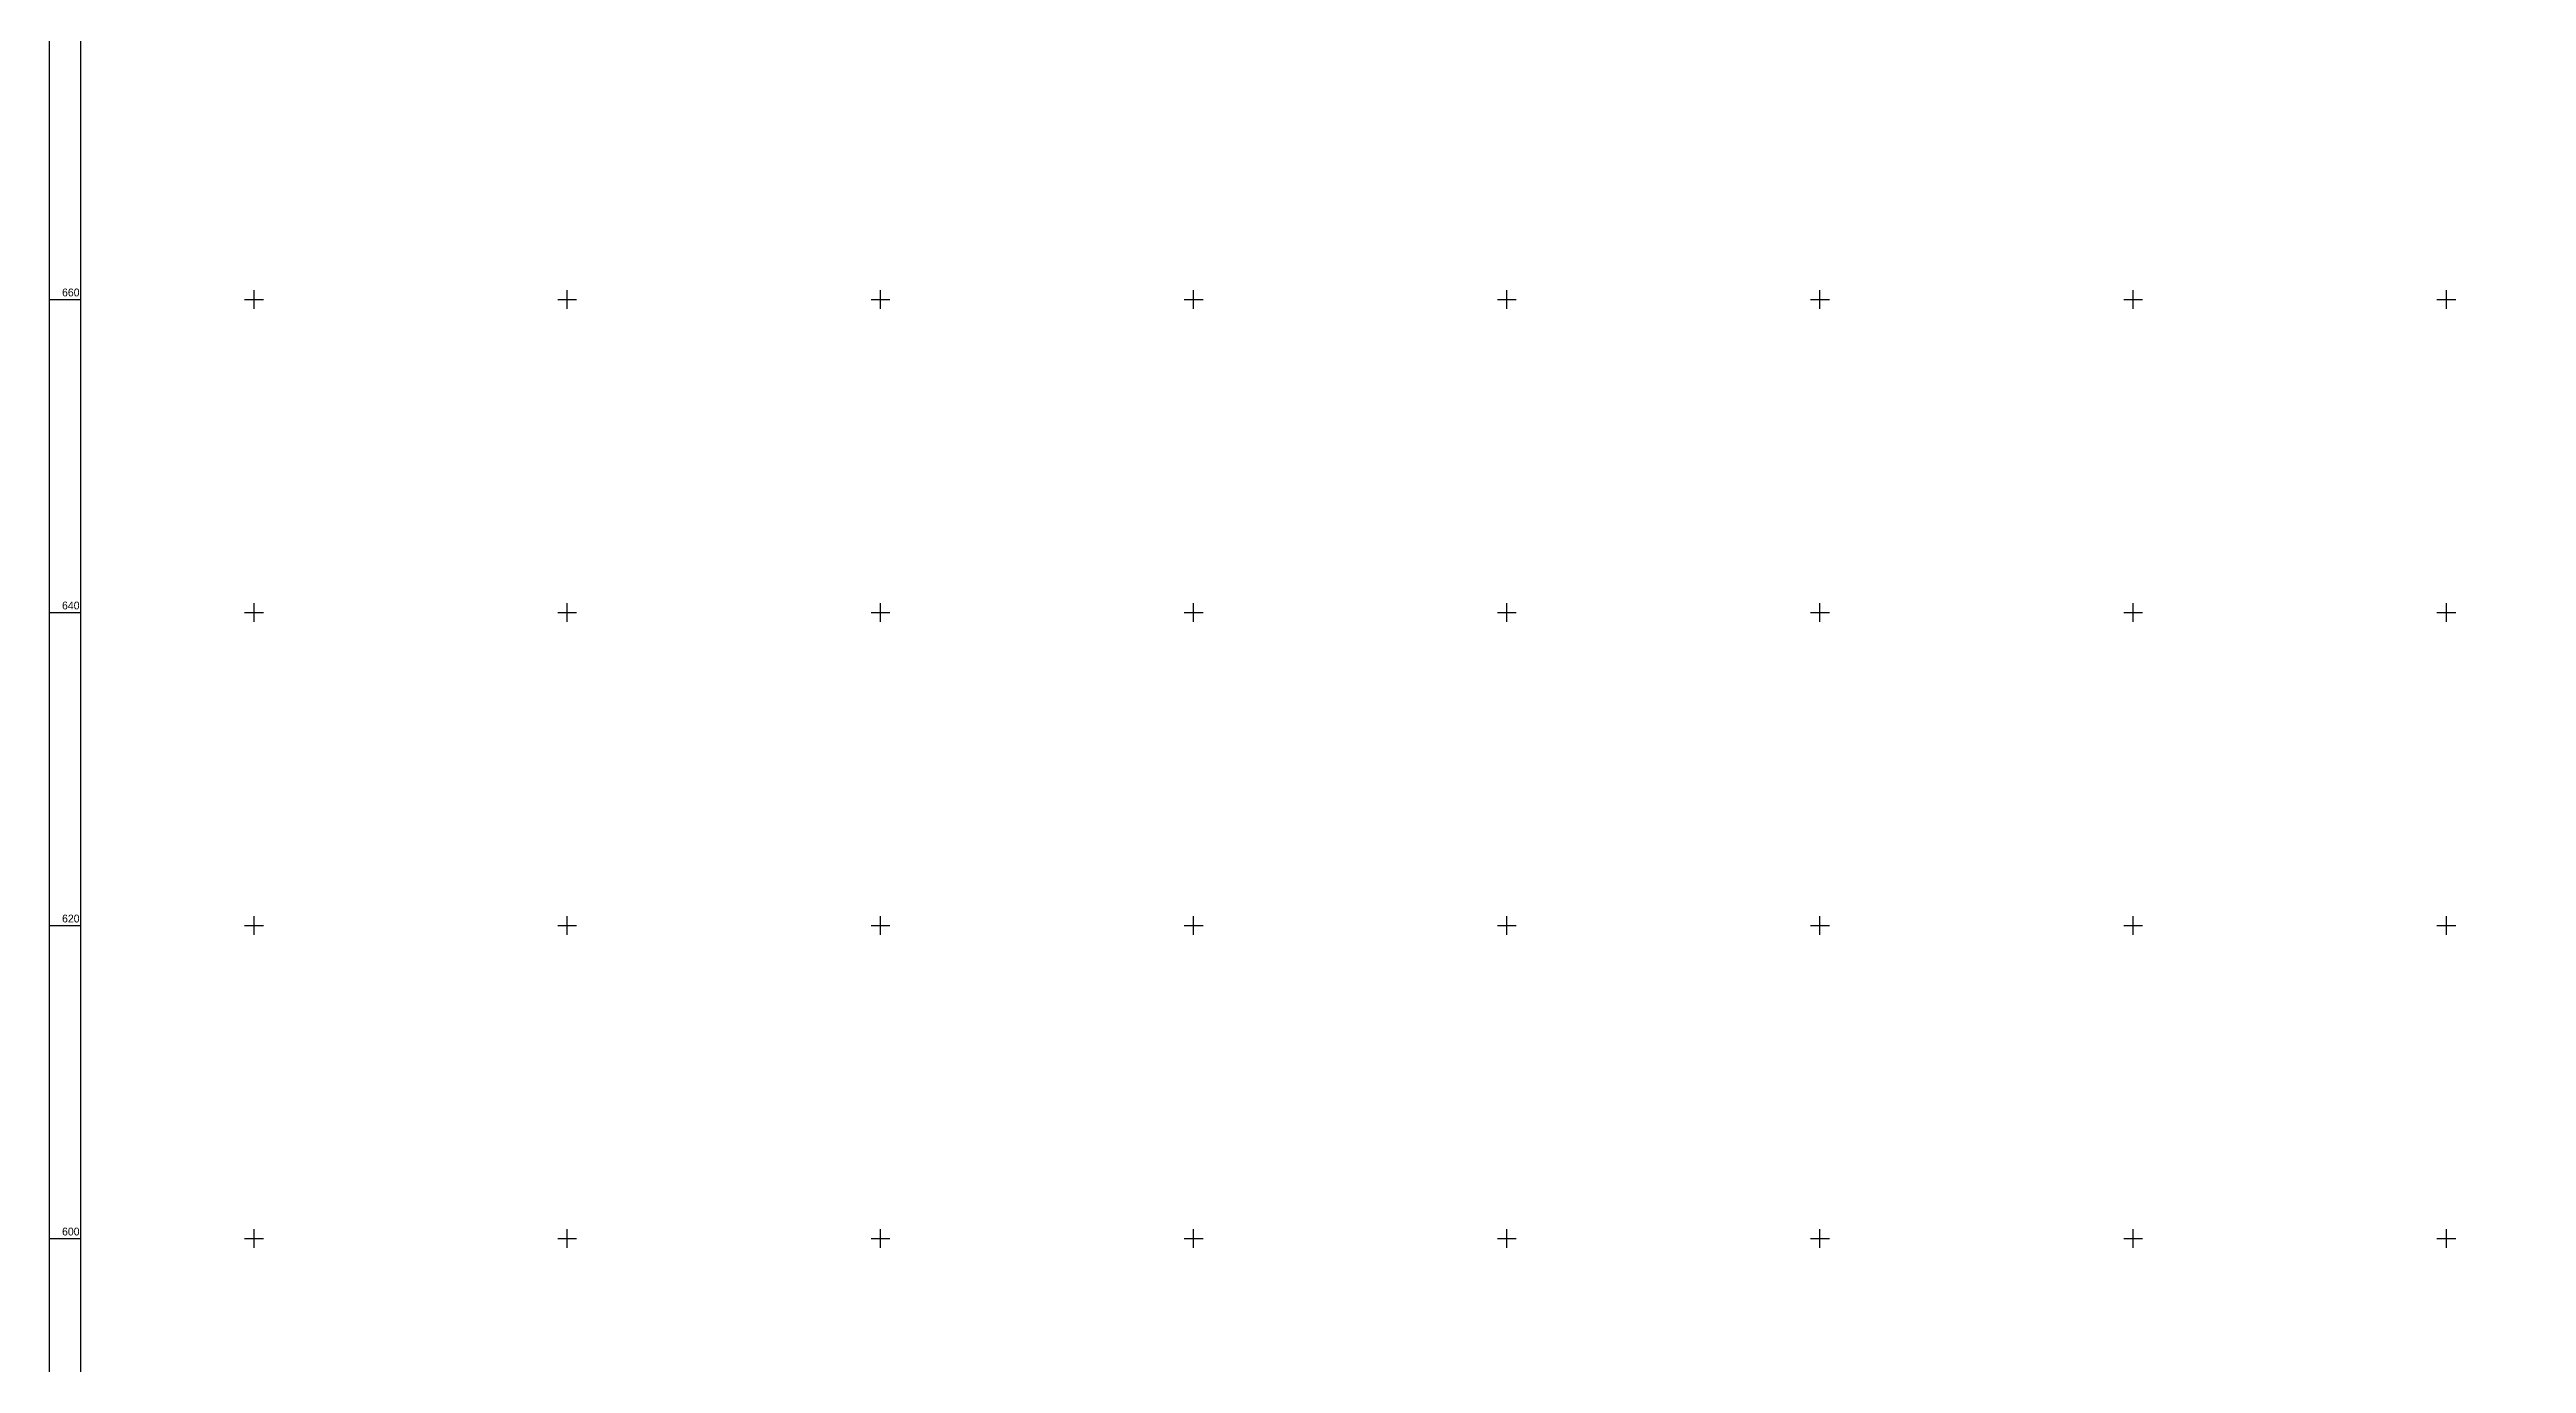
# Model space of a CAD drawing. Extents: x 547747 to 549324, y 1837450 to 1838029.
# Drawn here: x 547746.9 to 547905.1, y 1837592 to 1837676 of the extents above; entities that cross this region are included whole.
import ezdxf

# ---------------------------------------------------------------- set-up
doc = ezdxf.new("R2010")
doc.units = 0
doc.layers.add('Level 58', color=7, linetype='Continuous')

msp = doc.modelspace()

# ---------------------------------------------------------------- linework, layer by layer
at = {"layer": 'Level 58'}
for p, q in [((547760, 1837659.4), (547760, 1837660.6)), ((547760, 1837659.4), (547760, 1837660.6)), ((547760, 1837659.4), (547760, 1837660.6)), ((547760, 1837659.4), (547760, 1837660.6)), ((547760, 1837659.4), (547760, 1837660.6)), ((547780, 1837659.4), (547780, 1837660.6)), ((547780, 1837659.4), (547780, 1837660.6)), ((547780, 1837659.4), (547780, 1837660.6)), ((547780, 1837659.4), (547780, 1837660.6)), ((547780, 1837659.4), (547780, 1837660.6)), ((547800, 1837659.4), (547800, 1837660.6)), ((547800, 1837659.4), (547800, 1837660.6)), ((547800, 1837659.4), (547800, 1837660.6)), ((547800, 1837659.4), (547800, 1837660.6)), ((547800, 1837659.4), (547800, 1837660.6)), ((547820, 1837659.4), (547820, 1837660.6)), ((547820, 1837659.4), (547820, 1837660.6)), ((547820, 1837659.4), (547820, 1837660.6)), ((547820, 1837659.4), (547820, 1837660.6)), ((547820, 1837659.4), (547820, 1837660.6)), ((547840, 1837659.4), (547840, 1837660.6)), ((547840, 1837659.4), (547840, 1837660.6)), ((547840, 1837659.4), (547840, 1837660.6)), ((547840, 1837659.4), (547840, 1837660.6)), ((547840, 1837659.4), (547840, 1837660.6)), ((547860, 1837659.4), (547860, 1837660.6)), ((547860, 1837659.4), (547860, 1837660.6)), ((547860, 1837659.4), (547860, 1837660.6)), ((547860, 1837659.4), (547860, 1837660.6)), ((547860, 1837659.4), (547860, 1837660.6)), ((547880, 1837659.4), (547880, 1837660.6)), ((547880, 1837659.4), (547880, 1837660.6)), ((547880, 1837659.4), (547880, 1837660.6)), ((547880, 1837659.4), (547880, 1837660.6)), ((547880, 1837659.4), (547880, 1837660.6)), ((547900, 1837659.4), (547900, 1837660.6)), ((547900, 1837659.4), (547900, 1837660.6)), ((547900, 1837659.4), (547900, 1837660.6)), ((547900, 1837659.4), (547900, 1837660.6)), ((547900, 1837659.4), (547900, 1837660.6)), ((547746.94, 1837660), (547748.94, 1837660)), ((547746.94, 1837660), (547748.94, 1837660)), ((547746.94, 1837660), (547748.94, 1837660)), ((547746.94, 1837660), (547748.94, 1837660)), ((547746.94, 1837660), (547748.94, 1837660)), ((547759.4, 1837660), (547760.6, 1837660)), ((547759.4, 1837660), (547760.6, 1837660)), ((547759.4, 1837660), (547760.6, 1837660)), ((547759.4, 1837660), (547760.6, 1837660)), ((547759.4, 1837660), (547760.6, 1837660)), ((547779.4, 1837660), (547780.6, 1837660)), ((547779.4, 1837660), (547780.6, 1837660)), ((547779.4, 1837660), (547780.6, 1837660)), ((547779.4, 1837660), (547780.6, 1837660)), ((547779.4, 1837660), (547780.6, 1837660)), ((547799.4, 1837660), (547800.6, 1837660)), ((547799.4, 1837660), (547800.6, 1837660)), ((547799.4, 1837660), (547800.6, 1837660)), ((547799.4, 1837660), (547800.6, 1837660)), ((547799.4, 1837660), (547800.6, 1837660)), ((547819.4, 1837660), (547820.6, 1837660)), ((547819.4, 1837660), (547820.6, 1837660)), ((547819.4, 1837660), (547820.6, 1837660)), ((547819.4, 1837660), (547820.6, 1837660)), ((547819.4, 1837660), (547820.6, 1837660)), ((547839.4, 1837660), (547840.6, 1837660)), ((547839.4, 1837660), (547840.6, 1837660)), ((547839.4, 1837660), (547840.6, 1837660)), ((547839.4, 1837660), (547840.6, 1837660)), ((547839.4, 1837660), (547840.6, 1837660)), ((547859.4, 1837660), (547860.6, 1837660)), ((547859.4, 1837660), (547860.6, 1837660)), ((547859.4, 1837660), (547860.6, 1837660)), ((547859.4, 1837660), (547860.6, 1837660)), ((547859.4, 1837660), (547860.6, 1837660)), ((547879.4, 1837660), (547880.6, 1837660)), ((547879.4, 1837660), (547880.6, 1837660)), ((547879.4, 1837660), (547880.6, 1837660)), ((547879.4, 1837660), (547880.6, 1837660)), ((547879.4, 1837660), (547880.6, 1837660)), ((547899.4, 1837660), (547900.6, 1837660)), ((547899.4, 1837660), (547900.6, 1837660)), ((547899.4, 1837660), (547900.6, 1837660)), ((547899.4, 1837660), (547900.6, 1837660)), ((547899.4, 1837660), (547900.6, 1837660)), ((547746.94, 1837640), (547748.94, 1837640)), ((547746.94, 1837640), (547748.94, 1837640)), ((547746.94, 1837640), (547748.94, 1837640)), ((547746.94, 1837640), (547748.94, 1837640)), ((547746.94, 1837640), (547748.94, 1837640)), ((547759.4, 1837640), (547760.6, 1837640)), ((547759.4, 1837640), (547760.6, 1837640)), ((547759.4, 1837640), (547760.6, 1837640)), ((547759.4, 1837640), (547760.6, 1837640)), ((547759.4, 1837640), (547760.6, 1837640)), ((547760, 1837639.4), (547760, 1837640.6)), ((547760, 1837639.4), (547760, 1837640.6)), ((547760, 1837639.4), (547760, 1837640.6)), ((547760, 1837639.4), (547760, 1837640.6)), ((547760, 1837639.4), (547760, 1837640.6)), ((547779.4, 1837640), (547780.6, 1837640)), ((547779.4, 1837640), (547780.6, 1837640)), ((547779.4, 1837640), (547780.6, 1837640)), ((547779.4, 1837640), (547780.6, 1837640)), ((547779.4, 1837640), (547780.6, 1837640)), ((547780, 1837639.4), (547780, 1837640.6)), ((547780, 1837639.4), (547780, 1837640.6)), ((547780, 1837639.4), (547780, 1837640.6)), ((547780, 1837639.4), (547780, 1837640.6)), ((547780, 1837639.4), (547780, 1837640.6)), ((547799.4, 1837640), (547800.6, 1837640)), ((547799.4, 1837640), (547800.6, 1837640)), ((547799.4, 1837640), (547800.6, 1837640)), ((547799.4, 1837640), (547800.6, 1837640)), ((547799.4, 1837640), (547800.6, 1837640)), ((547800, 1837639.4), (547800, 1837640.6)), ((547800, 1837639.4), (547800, 1837640.6)), ((547800, 1837639.4), (547800, 1837640.6)), ((547800, 1837639.4), (547800, 1837640.6)), ((547800, 1837639.4), (547800, 1837640.6)), ((547819.4, 1837640), (547820.6, 1837640)), ((547819.4, 1837640), (547820.6, 1837640)), ((547819.4, 1837640), (547820.6, 1837640)), ((547819.4, 1837640), (547820.6, 1837640)), ((547819.4, 1837640), (547820.6, 1837640)), ((547820, 1837639.4), (547820, 1837640.6)), ((547820, 1837639.4), (547820, 1837640.6)), ((547820, 1837639.4), (547820, 1837640.6)), ((547820, 1837639.4), (547820, 1837640.6)), ((547820, 1837639.4), (547820, 1837640.6)), ((547839.4, 1837640), (547840.6, 1837640)), ((547839.4, 1837640), (547840.6, 1837640)), ((547839.4, 1837640), (547840.6, 1837640)), ((547839.4, 1837640), (547840.6, 1837640)), ((547839.4, 1837640), (547840.6, 1837640)), ((547840, 1837639.4), (547840, 1837640.6)), ((547840, 1837639.4), (547840, 1837640.6)), ((547840, 1837639.4), (547840, 1837640.6)), ((547840, 1837639.4), (547840, 1837640.6)), ((547840, 1837639.4), (547840, 1837640.6)), ((547859.4, 1837640), (547860.6, 1837640)), ((547859.4, 1837640), (547860.6, 1837640)), ((547859.4, 1837640), (547860.6, 1837640)), ((547859.4, 1837640), (547860.6, 1837640)), ((547859.4, 1837640), (547860.6, 1837640)), ((547860, 1837639.4), (547860, 1837640.6)), ((547860, 1837639.4), (547860, 1837640.6)), ((547860, 1837639.4), (547860, 1837640.6)), ((547860, 1837639.4), (547860, 1837640.6)), ((547860, 1837639.4), (547860, 1837640.6)), ((547879.4, 1837640), (547880.6, 1837640)), ((547879.4, 1837640), (547880.6, 1837640)), ((547879.4, 1837640), (547880.6, 1837640)), ((547879.4, 1837640), (547880.6, 1837640)), ((547879.4, 1837640), (547880.6, 1837640)), ((547880, 1837639.4), (547880, 1837640.6)), ((547880, 1837639.4), (547880, 1837640.6)), ((547880, 1837639.4), (547880, 1837640.6)), ((547880, 1837639.4), (547880, 1837640.6)), ((547880, 1837639.4), (547880, 1837640.6)), ((547899.4, 1837640), (547900.6, 1837640)), ((547899.4, 1837640), (547900.6, 1837640)), ((547899.4, 1837640), (547900.6, 1837640)), ((547899.4, 1837640), (547900.6, 1837640)), ((547899.4, 1837640), (547900.6, 1837640)), ((547900, 1837639.4), (547900, 1837640.6)), ((547900, 1837639.4), (547900, 1837640.6)), ((547900, 1837639.4), (547900, 1837640.6)), ((547900, 1837639.4), (547900, 1837640.6)), ((547900, 1837639.4), (547900, 1837640.6)), ((547746.94, 1837620), (547748.94, 1837620)), ((547746.94, 1837620), (547748.94, 1837620)), ((547746.94, 1837620), (547748.94, 1837620)), ((547746.94, 1837620), (547748.94, 1837620)), ((547746.94, 1837620), (547748.94, 1837620)), ((547759.4, 1837620), (547760.6, 1837620)), ((547759.4, 1837620), (547760.6, 1837620)), ((547759.4, 1837620), (547760.6, 1837620)), ((547759.4, 1837620), (547760.6, 1837620)), ((547759.4, 1837620), (547760.6, 1837620)), ((547760, 1837619.4), (547760, 1837620.6)), ((547760, 1837619.4), (547760, 1837620.6)), ((547760, 1837619.4), (547760, 1837620.6)), ((547760, 1837619.4), (547760, 1837620.6)), ((547760, 1837619.4), (547760, 1837620.6)), ((547779.4, 1837620), (547780.6, 1837620)), ((547779.4, 1837620), (547780.6, 1837620)), ((547779.4, 1837620), (547780.6, 1837620)), ((547779.4, 1837620), (547780.6, 1837620)), ((547779.4, 1837620), (547780.6, 1837620)), ((547780, 1837619.4), (547780, 1837620.6)), ((547780, 1837619.4), (547780, 1837620.6)), ((547780, 1837619.4), (547780, 1837620.6)), ((547780, 1837619.4), (547780, 1837620.6)), ((547780, 1837619.4), (547780, 1837620.6)), ((547799.4, 1837620), (547800.6, 1837620)), ((547799.4, 1837620), (547800.6, 1837620)), ((547799.4, 1837620), (547800.6, 1837620)), ((547799.4, 1837620), (547800.6, 1837620)), ((547799.4, 1837620), (547800.6, 1837620)), ((547800, 1837619.4), (547800, 1837620.6)), ((547800, 1837619.4), (547800, 1837620.6)), ((547800, 1837619.4), (547800, 1837620.6)), ((547800, 1837619.4), (547800, 1837620.6)), ((547800, 1837619.4), (547800, 1837620.6)), ((547819.4, 1837620), (547820.6, 1837620)), ((547819.4, 1837620), (547820.6, 1837620)), ((547819.4, 1837620), (547820.6, 1837620)), ((547819.4, 1837620), (547820.6, 1837620)), ((547819.4, 1837620), (547820.6, 1837620)), ((547820, 1837619.4), (547820, 1837620.6)), ((547820, 1837619.4), (547820, 1837620.6)), ((547820, 1837619.4), (547820, 1837620.6)), ((547820, 1837619.4), (547820, 1837620.6)), ((547820, 1837619.4), (547820, 1837620.6)), ((547839.4, 1837620), (547840.6, 1837620)), ((547839.4, 1837620), (547840.6, 1837620)), ((547839.4, 1837620), (547840.6, 1837620)), ((547839.4, 1837620), (547840.6, 1837620)), ((547839.4, 1837620), (547840.6, 1837620)), ((547840, 1837619.4), (547840, 1837620.6)), ((547840, 1837619.4), (547840, 1837620.6)), ((547840, 1837619.4), (547840, 1837620.6)), ((547840, 1837619.4), (547840, 1837620.6)), ((547840, 1837619.4), (547840, 1837620.6)), ((547859.4, 1837620), (547860.6, 1837620)), ((547859.4, 1837620), (547860.6, 1837620)), ((547859.4, 1837620), (547860.6, 1837620)), ((547859.4, 1837620), (547860.6, 1837620)), ((547859.4, 1837620), (547860.6, 1837620)), ((547860, 1837619.4), (547860, 1837620.6)), ((547860, 1837619.4), (547860, 1837620.6)), ((547860, 1837619.4), (547860, 1837620.6)), ((547860, 1837619.4), (547860, 1837620.6)), ((547860, 1837619.4), (547860, 1837620.6)), ((547879.4, 1837620), (547880.6, 1837620)), ((547879.4, 1837620), (547880.6, 1837620)), ((547879.4, 1837620), (547880.6, 1837620)), ((547879.4, 1837620), (547880.6, 1837620)), ((547879.4, 1837620), (547880.6, 1837620)), ((547880, 1837619.4), (547880, 1837620.6)), ((547880, 1837619.4), (547880, 1837620.6)), ((547880, 1837619.4), (547880, 1837620.6)), ((547880, 1837619.4), (547880, 1837620.6)), ((547880, 1837619.4), (547880, 1837620.6)), ((547899.4, 1837620), (547900.6, 1837620)), ((547899.4, 1837620), (547900.6, 1837620)), ((547899.4, 1837620), (547900.6, 1837620)), ((547899.4, 1837620), (547900.6, 1837620)), ((547899.4, 1837620), (547900.6, 1837620)), ((547900, 1837619.4), (547900, 1837620.6)), ((547900, 1837619.4), (547900, 1837620.6)), ((547900, 1837619.4), (547900, 1837620.6)), ((547900, 1837619.4), (547900, 1837620.6)), ((547900, 1837619.4), (547900, 1837620.6)), ((547760, 1837599.4), (547760, 1837600.6)), ((547760, 1837599.4), (547760, 1837600.6)), ((547760, 1837599.4), (547760, 1837600.6)), ((547760, 1837599.4), (547760, 1837600.6)), ((547760, 1837599.4), (547760, 1837600.6)), ((547780, 1837599.4), (547780, 1837600.6)), ((547780, 1837599.4), (547780, 1837600.6)), ((547780, 1837599.4), (547780, 1837600.6)), ((547780, 1837599.4), (547780, 1837600.6)), ((547780, 1837599.4), (547780, 1837600.6)), ((547800, 1837599.4), (547800, 1837600.6)), ((547800, 1837599.4), (547800, 1837600.6)), ((547800, 1837599.4), (547800, 1837600.6)), ((547800, 1837599.4), (547800, 1837600.6)), ((547800, 1837599.4), (547800, 1837600.6)), ((547820, 1837599.4), (547820, 1837600.6)), ((547820, 1837599.4), (547820, 1837600.6)), ((547820, 1837599.4), (547820, 1837600.6)), ((547820, 1837599.4), (547820, 1837600.6)), ((547820, 1837599.4), (547820, 1837600.6)), ((547840, 1837599.4), (547840, 1837600.6)), ((547840, 1837599.4), (547840, 1837600.6)), ((547840, 1837599.4), (547840, 1837600.6)), ((547840, 1837599.4), (547840, 1837600.6)), ((547840, 1837599.4), (547840, 1837600.6)), ((547860, 1837599.4), (547860, 1837600.6)), ((547860, 1837599.4), (547860, 1837600.6)), ((547860, 1837599.4), (547860, 1837600.6)), ((547860, 1837599.4), (547860, 1837600.6)), ((547860, 1837599.4), (547860, 1837600.6)), ((547880, 1837599.4), (547880, 1837600.6)), ((547880, 1837599.4), (547880, 1837600.6)), ((547880, 1837599.4), (547880, 1837600.6)), ((547880, 1837599.4), (547880, 1837600.6)), ((547880, 1837599.4), (547880, 1837600.6)), ((547900, 1837599.4), (547900, 1837600.6)), ((547900, 1837599.4), (547900, 1837600.6)), ((547900, 1837599.4), (547900, 1837600.6)), ((547900, 1837599.4), (547900, 1837600.6)), ((547900, 1837599.4), (547900, 1837600.6)), ((547746.94, 1837600), (547748.94, 1837600)), ((547746.94, 1837600), (547748.94, 1837600)), ((547746.94, 1837600), (547748.94, 1837600)), ((547746.94, 1837600), (547748.94, 1837600)), ((547746.94, 1837600), (547748.94, 1837600)), ((547759.4, 1837600), (547760.6, 1837600)), ((547759.4, 1837600), (547760.6, 1837600)), ((547759.4, 1837600), (547760.6, 1837600)), ((547759.4, 1837600), (547760.6, 1837600)), ((547759.4, 1837600), (547760.6, 1837600)), ((547779.4, 1837600), (547780.6, 1837600)), ((547779.4, 1837600), (547780.6, 1837600)), ((547779.4, 1837600), (547780.6, 1837600)), ((547779.4, 1837600), (547780.6, 1837600)), ((547779.4, 1837600), (547780.6, 1837600)), ((547799.4, 1837600), (547800.6, 1837600)), ((547799.4, 1837600), (547800.6, 1837600)), ((547799.4, 1837600), (547800.6, 1837600)), ((547799.4, 1837600), (547800.6, 1837600)), ((547799.4, 1837600), (547800.6, 1837600)), ((547819.4, 1837600), (547820.6, 1837600)), ((547819.4, 1837600), (547820.6, 1837600)), ((547819.4, 1837600), (547820.6, 1837600)), ((547819.4, 1837600), (547820.6, 1837600)), ((547819.4, 1837600), (547820.6, 1837600)), ((547839.4, 1837600), (547840.6, 1837600)), ((547839.4, 1837600), (547840.6, 1837600)), ((547839.4, 1837600), (547840.6, 1837600)), ((547839.4, 1837600), (547840.6, 1837600)), ((547839.4, 1837600), (547840.6, 1837600)), ((547859.4, 1837600), (547860.6, 1837600)), ((547859.4, 1837600), (547860.6, 1837600)), ((547859.4, 1837600), (547860.6, 1837600)), ((547859.4, 1837600), (547860.6, 1837600)), ((547859.4, 1837600), (547860.6, 1837600)), ((547879.4, 1837600), (547880.6, 1837600)), ((547879.4, 1837600), (547880.6, 1837600)), ((547879.4, 1837600), (547880.6, 1837600)), ((547879.4, 1837600), (547880.6, 1837600)), ((547879.4, 1837600), (547880.6, 1837600)), ((547899.4, 1837600), (547900.6, 1837600)), ((547899.4, 1837600), (547900.6, 1837600)), ((547899.4, 1837600), (547900.6, 1837600)), ((547899.4, 1837600), (547900.6, 1837600)), ((547899.4, 1837600), (547900.6, 1837600))]:
    msp.add_line(p, q, dxfattribs=at)
for points in [[(547746.94, 1837521.27), (547746.94, 1838021.37), (548084.31, 1838021.37), (548084.31, 1837521.27)], [(547746.94, 1837521.27), (547746.94, 1838021.37), (548084.31, 1838021.37), (548084.31, 1837521.27)], [(547746.94, 1837521.27), (547746.94, 1838021.37), (548084.31, 1838021.37), (548084.31, 1837521.27)], [(547746.94, 1837521.27), (547746.94, 1838021.37), (548084.31, 1838021.37), (548084.31, 1837521.27)], [(547746.94, 1837521.27), (547746.94, 1838021.37), (548084.31, 1838021.37), (548084.31, 1837521.27)], [(547748.94, 1838019.37), (548082.31, 1838019.37), (548082.31, 1837523.27), (547748.94, 1837523.27)], [(547748.94, 1837523.27), (547748.94, 1838019.37), (548082.31, 1838019.37), (548082.31, 1837523.27)], [(547748.94, 1837523.27), (547748.94, 1838019.37), (548082.31, 1838019.37), (548082.31, 1837523.27)], [(547748.94, 1837523.27), (547748.94, 1838019.37), (548082.31, 1838019.37), (548082.31, 1837523.27)], [(547748.94, 1837523.27), (547748.94, 1838019.37), (548082.31, 1838019.37), (548082.31, 1837523.27)], [(547748.94, 1837523.27), (547748.94, 1838019.37), (548082.31, 1838019.37), (548082.31, 1837523.27)]]:
    msp.add_lwpolyline(points, close=True, dxfattribs=at)

# ---------------------------------------------------------------- texts
for s, p in [('660', (547747.74, 1837660.2)), ('660', (547747.74, 1837660.2)), ('660', (547747.74, 1837660.2)), ('660', (547747.74, 1837660.2)), ('660', (547747.74, 1837660.2)), ('640', (547747.74, 1837640.2)), ('640', (547747.74, 1837640.2)), ('640', (547747.74, 1837640.2)), ('640', (547747.74, 1837640.2)), ('640', (547747.74, 1837640.2)), ('620', (547747.74, 1837620.2)), ('620', (547747.74, 1837620.2)), ('620', (547747.74, 1837620.2)), ('620', (547747.74, 1837620.2)), ('620', (547747.74, 1837620.2)), ('600', (547747.74, 1837600.2)), ('600', (547747.74, 1837600.2)), ('600', (547747.74, 1837600.2)), ('600', (547747.74, 1837600.2)), ('600', (547747.74, 1837600.2))]:
    msp.add_text(s, height=0.5, dxfattribs=at).set_placement(p)

doc.saveas('drawing.dxf')
